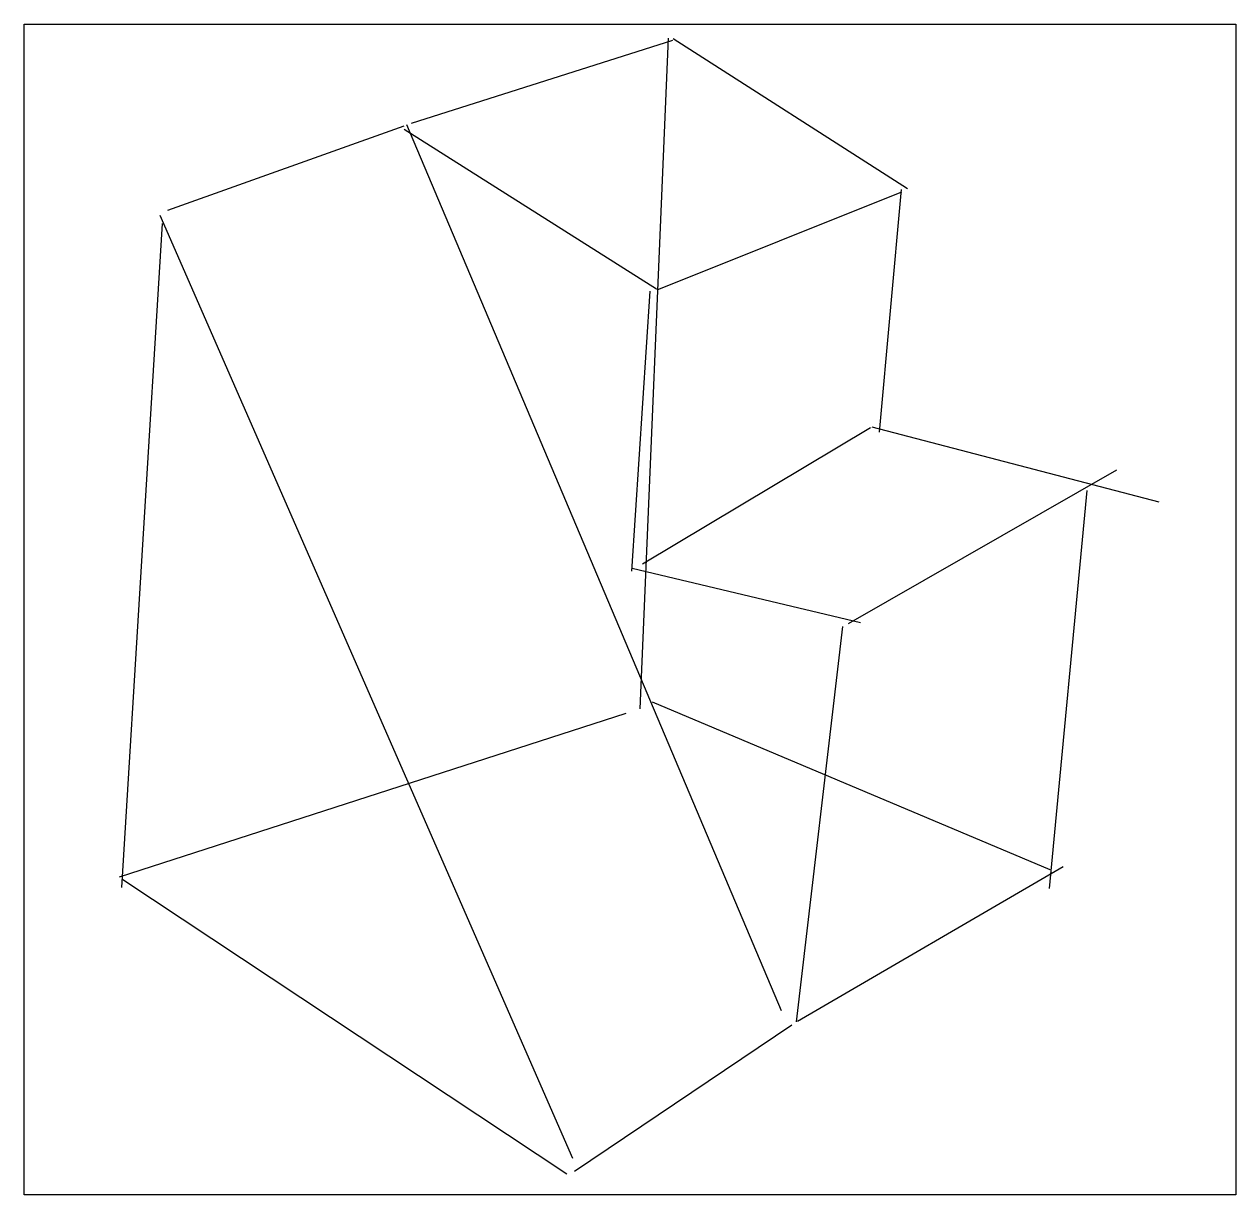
# Model space of a CAD drawing. Header units: millimetres. Extents: x 559.11 to 560.11, y 490.2 to 491.16.
import ezdxf

# ---------------------------------------------------------------- set-up
doc = ezdxf.new("R2010")
doc.units = ezdxf.units.MM
doc.header["$XCLIPFRAME"] = 2
doc.layers.get('0').update_dxf_attribs({"lineweight": 30})
picture_1 = doc.add_image_def('image1.bmp', size_in_pixel=(556, 537))

msp = doc.modelspace()

# ---------------------------------------------------------------- linework, layer by layer
for p, q in [((559.4291529924267, 491.0828403086534), (559.644883684099, 491.1513853112364)), ((559.6411268295033, 491.1531174251576), (559.6177696061677, 490.5997362203115)), ((559.6453480144427, 491.1527476480286), (559.8387627083993, 491.0289955687849)), ((559.2281260949621, 491.0111294948574), (559.4233418278272, 491.0807384176023)), ((559.7346401465419, 490.3503831761781), (559.4255368439952, 491.0814585099069)), ((559.4233418278272, 491.0778515610672), (559.6314040335236, 490.9460941313427)), ((559.6319809287997, 490.9452961912211), (559.8338520632514, 491.0262903571556)), ((559.8335565803063, 491.0280484203485), (559.8151381433509, 490.8279989934435)), ((559.2214003402914, 491.0070295098457), (559.5621062474237, 490.2288173231199)), ((559.1901213598848, 490.4522924555258), (559.223792345092, 490.999964820483)), ((559.6258602106354, 490.9443360681489), (559.6107905804001, 490.7131864384819)), ((559.6198801986374, 490.719161258412), (559.8080606232669, 490.8317681252347)), ((559.809186272585, 490.8322741360434), (560.0461354538892, 490.7703137612862)), ((559.790078375423, 490.6699873875441), (560.011395101832, 490.7969442019075)), ((559.9867433817816, 490.7797398344228), (559.9556895312398, 490.4512934085451)), ((559.6114659699906, 490.7156840559337), (559.7999418775652, 490.6707918149832)), ((559.7851255184268, 490.6676324910895), (559.7467549473203, 490.3413398548082)), ((559.9564634151448, 490.4667007889293), (559.6281537211198, 490.6051142069809)), ((559.6062457712815, 490.5958503167958), (559.1878982024845, 490.460661095819)), ((559.7479368791046, 490.3418588402518), (559.9670585893455, 490.4696200820544)), ((559.1910781618062, 490.4587538243104), (559.557547367689, 490.2159464840961)), ((559.5638791450983, 490.2181781215076), (559.743138798889, 490.3388033134478))]:
    msp.add_line(p, q)

# ---------------------------------------------------------------- pictures from other files: only their frames are drawn
image = msp.add_image(picture_1, insert=(559.1096092924618, 490.1986772434293), size_in_units=(0.9999999999999796, 0.9658273381294766))
image.set_boundary_path([(-0.5, -0.5), (555.4999999999999, 536.5)])
image.dxf.clipping = 0

doc.saveas('drawing.dxf')
